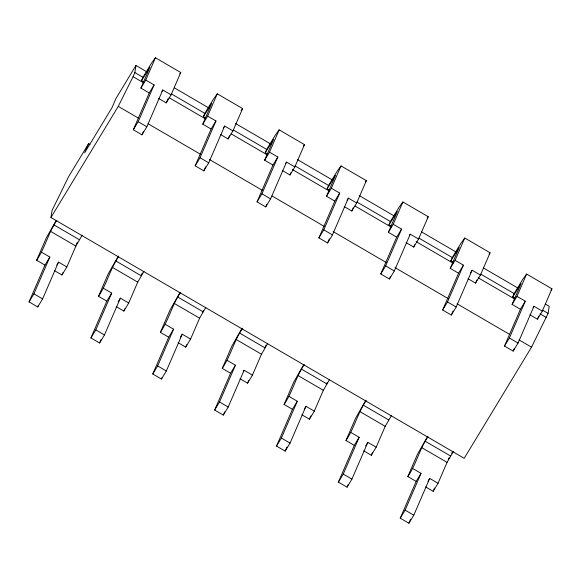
<?xml version="1.0" encoding="UTF-8"?>
<svg xmlns="http://www.w3.org/2000/svg" width="581" height="581" viewBox="0 0 581 581"><rect width="100%" height="100%" fill="white"/><g stroke="black" fill="none" stroke-linecap="round" stroke-linejoin="round"><path stroke-width="0.87" d="M545.298 304.001L549.219 306.289L548.101 313.384L531.521 347.177L464.204 458.315L50.946 217.512L52.065 210.416L68.638 176.624L88.617 143.645A28.222 26.377 23.4 0 0 90.048 144.429M50.946 217.512L118.263 106.374L133.064 76.685L134.843 72.581L135.954 65.486L146.935 71.884M54.396 270.601L61.971 275.009L66.844 266.969L58.514 262.118L42.595 298.903L37.721 306.942L29.05 301.888L44.969 265.103L36.639 260.252L46.291 237.941L56.074 220.744M36.639 260.252C45.122 247.876 48.288 232.763 56.844 220.41M88.617 143.645L84.637 152.839L112.002 107.659L115.982 98.465L135.954 65.486M29.05 301.888L33.923 293.848L49.843 257.063L41.512 252.212M37.721 306.942L38.426 305.308M143.834 81.928L141.532 80.585L142.948 77.309L151.539 63.126L155.425 57.766L180.756 72.523L171.097 94.834L166.231 102.881L158.657 98.465M171.097 94.834L162.767 89.982L146.848 126.767L141.982 134.807L133.31 129.759L149.23 92.975L140.9 88.116L149.934 67.243L141.532 80.585M140.9 88.116L145.766 80.076L155.425 57.766M61.971 275.009L63.046 272.533M66.844 266.969L75.871 246.09L82.175 235.167M133.31 129.759L138.184 121.712L154.096 84.928L145.766 80.076M141.982 134.807L143.398 131.538M166.231 102.881L167.967 98.864M116.265 306.645L123.833 311.06L128.706 303.021L120.376 298.162L104.457 334.946L99.583 342.993L90.919 337.939L106.831 301.154L98.501 296.303L108.16 273.992L118.393 256.047M98.501 296.303C106.984 283.927 110.158 268.807 118.713 256.453M90.919 337.939L95.785 329.899L111.705 293.115L103.374 288.256M99.583 342.993L101 339.725M205.703 117.972L203.401 116.628L204.817 113.36L213.409 99.169L217.287 93.817L242.618 108.574L232.966 130.885L228.093 138.924L220.526 134.516M232.966 130.885L224.636 126.033L208.717 162.818L203.844 170.858L195.172 165.803L211.092 129.018L202.762 124.167L211.796 103.287L203.401 116.628M202.762 124.167L207.635 116.127L217.287 93.817M123.833 311.06L124.908 308.584M128.706 303.021L137.741 282.141L144.037 271.218M195.172 165.803L200.046 157.763L215.965 120.979L207.635 116.127M203.844 170.858L205.616 166.769M228.093 138.924L229.488 135.714M178.127 342.696L185.702 347.111L190.575 339.064L182.245 334.213L166.326 370.998L161.453 379.037L152.781 373.99L168.701 337.205L160.371 332.347L170.022 310.036L179.805 292.846M160.371 332.347C168.853 319.978 172.02 304.858 180.575 292.504M152.781 373.99L157.654 365.943L173.574 329.158L165.244 324.307M161.453 379.037L162.157 377.403M267.565 154.023L265.263 152.68L266.679 149.404L275.278 135.22L279.156 129.861L304.488 144.625L294.828 166.936L289.963 174.975L282.388 170.56M294.828 166.936L286.498 162.077L270.586 198.862L265.713 206.909L257.042 201.854L272.961 165.069L264.631 160.218L273.666 139.338L265.263 152.68M264.631 160.218L269.504 152.171L279.156 129.861M185.702 347.111L186.777 344.627M190.575 339.064L199.61 318.192L205.906 307.262M257.042 201.854L261.915 193.814L277.834 157.03L269.504 152.171M265.713 206.909L266.773 204.454M289.963 174.975L291.001 172.564M239.997 378.747L247.564 383.155L252.437 375.115L244.107 370.264L228.188 407.049L223.322 415.088L214.65 410.033L230.57 373.249L222.24 368.398L231.892 346.087L242.124 328.142M222.24 368.398C230.715 356.022 233.889 340.909 242.444 328.555M214.65 410.033L219.516 401.994L235.436 365.209L227.106 360.358M223.322 415.088L224.731 411.82M329.434 190.067L327.132 188.731L328.548 185.455L337.14 171.272L341.018 165.912L366.35 180.669L356.698 202.98L351.825 211.026L344.257 206.611M356.698 202.98L348.368 198.128L332.448 234.913L327.575 242.952L318.904 237.905L334.823 201.12L326.493 196.262L335.527 175.389L327.132 188.731M326.493 196.262L331.366 188.222L341.018 165.912M247.564 383.155L248.639 380.678M252.437 375.115L261.472 354.236L267.776 343.313M318.904 237.905L323.777 229.858L339.696 193.074L331.366 188.222M327.575 242.952L329.347 238.871M351.825 211.026L353.219 207.809M301.859 414.79L309.433 419.206L314.306 411.166L305.976 406.308L290.057 443.092L285.184 451.139L276.512 446.085L292.432 409.3L284.102 404.449L293.754 382.138L303.536 364.941M284.102 404.449C292.584 392.073 295.751 376.953 304.306 364.599M276.512 446.085L281.386 438.045L297.305 401.26L288.975 396.402M285.184 451.139L286.956 447.05M391.296 226.118L388.994 224.774L390.41 221.506L399.009 207.315L402.887 201.963L428.219 216.72L418.567 239.031L413.694 247.07L406.119 242.662M418.567 239.031L410.237 234.179L394.317 270.964L389.444 279.003L380.773 273.949L396.692 237.164L388.362 232.313L397.397 211.433L388.994 224.774M388.362 232.313L393.235 224.273L402.887 201.963M309.433 419.206L310.864 415.902M314.306 411.166L323.341 390.287L329.638 379.364M380.773 273.949L385.646 265.909L401.565 229.125L393.235 224.273M389.444 279.003L390.505 276.549M413.694 247.07L414.732 244.666M363.728 450.841L371.303 455.257L376.168 447.21L367.838 442.359L351.919 479.143L347.053 487.183L338.382 482.136L354.301 445.351L345.971 440.492L355.623 418.182L365.856 400.244M345.971 440.492C354.446 428.124 357.62 413.004 366.175 400.65M338.382 482.136L343.248 474.089L359.167 437.304L350.837 432.453M347.053 487.183L348.113 484.736M453.165 262.169L450.863 260.825L452.279 257.55L460.871 243.366L464.756 238.007L490.081 252.771L480.429 275.082L475.556 283.121L467.988 278.706M480.429 275.082L472.099 270.223L456.179 307.008L451.306 315.055L442.642 310L458.554 273.215L450.224 268.364L459.259 247.484L450.863 260.825M450.224 268.364L455.097 260.317L464.756 238.007M371.303 455.257L372.37 452.773M376.168 447.21L385.203 426.338L391.507 415.408M442.642 310L447.508 301.96L463.427 265.176L455.097 260.317M451.306 315.055L453.078 310.966M475.556 283.121L476.95 279.911M425.59 486.893L433.165 491.301L438.038 483.261L429.708 478.41L413.788 515.194L408.915 523.234L400.244 518.179L416.163 481.395L407.833 476.543L417.492 454.233L427.718 436.287M407.833 476.543C416.316 464.168 419.482 449.048 428.037 436.701M400.244 518.179L405.117 510.14L421.036 473.355L412.706 468.504M408.915 523.234L410.687 519.145M515.035 298.213L512.725 296.876L514.149 293.601L522.74 279.417L526.618 274.058L551.95 288.815L542.298 311.125L537.425 319.172L529.85 314.757M542.298 311.125L533.968 306.274L518.049 343.059L513.176 351.098L504.504 346.051L520.423 309.266L512.093 304.408L521.128 283.535L512.725 296.876M512.093 304.408L516.967 296.368L526.618 274.058M433.165 491.301L434.595 487.996M438.038 483.261L447.072 462.382L453.369 451.459M504.504 346.051L509.377 338.004L525.297 301.219L516.967 296.368M513.176 351.098L514.236 348.651M537.425 319.172L538.812 315.955M76.198 244.47L77.44 242.226M448.22 459.266L449.055 457.77M44.969 265.103L49.843 257.063M149.23 92.975L154.096 84.928M56.742 265.038L58.514 262.118M161.881 91.442L162.767 89.982M106.831 301.154L111.705 293.115M211.092 129.018L215.965 120.979M118.161 301.822L120.376 298.162M223.307 128.227L224.636 126.033M141.459 274.544L142.367 273.048M168.701 337.205L173.574 329.158M272.961 165.069L277.834 157.03M180.473 337.14L182.245 334.213M285.62 163.544L286.498 162.077M202.42 312.084L203.328 310.588M230.57 373.249L235.436 365.209M334.823 201.12L339.696 193.074M243.221 371.724L244.107 370.264M347.039 200.322L348.368 198.128M265.19 346.639L266.098 345.143M292.432 409.3L297.305 401.26M396.692 237.164L401.565 229.125M304.204 409.235L305.976 406.308M409.351 235.639L410.237 234.179M326.152 384.179L327.059 382.69M354.301 445.351L359.167 437.304M458.554 273.215L463.427 265.176M365.623 446.012L367.838 442.359M470.327 273.15L472.099 270.223M416.163 481.395L421.036 473.355M520.423 309.266L525.297 301.219M427.936 481.329L429.708 478.41M533.082 307.734L533.968 306.274M451.691 453.289L452.599 451.8M179.783 73.867L180.756 72.523M241.166 110.586L242.618 108.574M303.514 145.962L304.488 144.625M365.384 182.013L366.35 180.669M427.246 218.057L428.219 216.72M489.115 254.108L490.081 252.771M550.977 290.159L551.95 288.815M174.38 87.876L208.884 107.979M235.545 123.513L270.833 144.073M297.494 159.615L331.998 179.718M359.45 195.71L393.947 215.812M421.399 231.804L455.903 251.914M483.348 267.906L517.853 288.009M134.843 72.581L142.948 77.309M171.388 93.882L204.817 113.36M233.257 129.926L266.679 149.404M295.119 165.977L328.548 185.455M356.988 202.028L390.41 221.506M418.857 238.072L452.279 257.55M480.719 274.123L514.149 293.601M542.61 310.189L548.101 313.384M133.064 76.685L143.26 82.625M169.136 97.702L205.209 118.72M231.085 133.797L267.158 154.822M292.25 169.441L329.107 190.917M354.984 205.994L391.057 227.011M416.149 241.638L453.006 263.113M478.098 277.733L514.17 298.75M540.047 313.827L546.322 317.487M118.263 106.374L138.656 118.255M148.061 123.738L200.605 154.35M209.225 159.376L262.554 190.445M271.959 195.928L324.503 226.546M333.131 231.572L386.452 262.641M395.08 267.667L448.401 298.743M457.029 303.769L509.566 334.38M518.978 339.863L531.521 347.177M138.184 121.712L146.848 126.767M200.046 157.763L208.717 162.818M261.915 193.814L270.586 198.862M323.777 229.858L332.448 234.913M385.646 265.909L394.317 270.964M447.508 301.96L456.179 307.008M509.377 338.004L518.049 343.059M54.077 224.978L79.408 239.735M115.939 261.022L141.27 275.786M177.808 297.073L203.139 311.83M239.677 333.124L265.001 347.881M301.539 369.167L326.871 383.932M363.408 405.218L388.74 419.976M425.27 441.269L450.602 456.027M50.547 231.332L75.871 246.09M112.409 267.383L137.741 282.141M174.278 303.427L199.61 318.192M236.14 339.478L261.472 354.236M298.009 375.529L323.341 390.287M359.871 411.573L385.203 426.338M421.741 447.624L447.072 462.382M33.923 293.848L42.595 298.903M95.785 329.899L104.457 334.946M157.654 365.943L166.326 370.998M219.516 401.994L228.188 407.049M281.386 438.045L290.057 443.092M343.248 474.089L351.919 479.143M405.117 510.14L413.788 515.194"/></g></svg>
